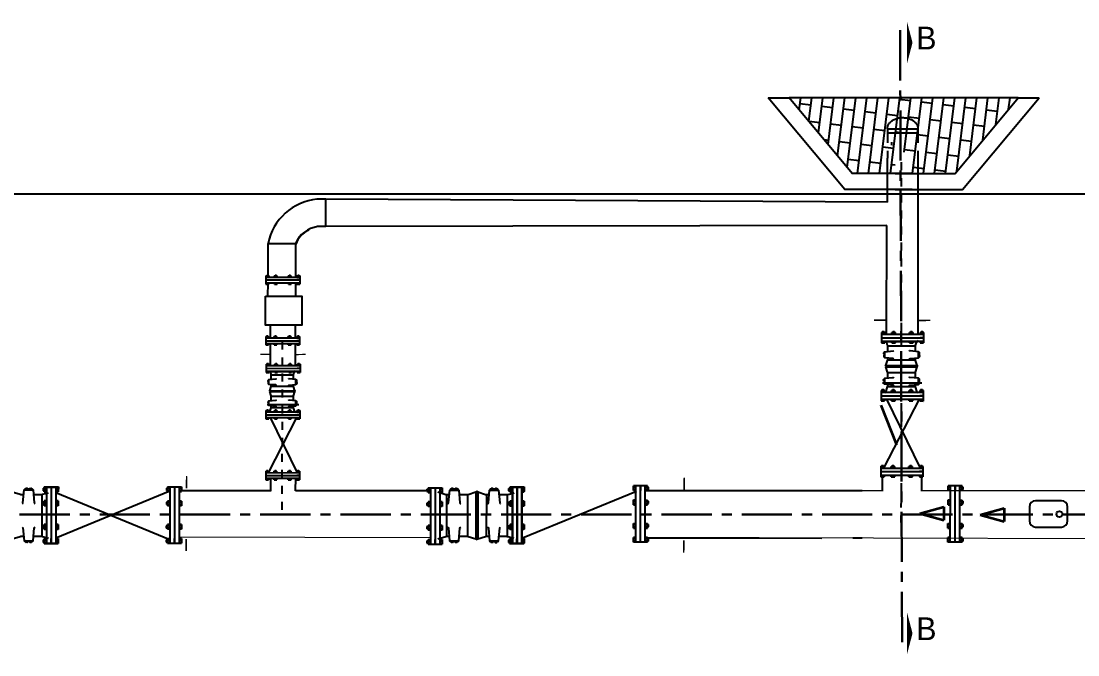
# Model space of a CAD drawing. Header units: inches. Extents: x 191440 to 383551, y 141449 to 284946.
# Drawn here: x 191791.65 to 191804.82, y 141591.91 to 141599.8 of the extents above; entities that cross this region are included whole.
import ezdxf

# ---------------------------------------------------------------- set-up
doc = ezdxf.new("R2010")
doc.units = ezdxf.units.IN
doc.header["$MEASUREMENT"] = 0
for name, pattern in [('AUSGEZOGEN', [0]), ('CENTER', [2, 1.25, -0.25, 0.25, -0.25]), ('DASHDOT', [1, 0.5, -0.25, 0, -0.25]), ('DGN Style 3', [426.72, 304.8, -121.92]), ('HIDDEN', [9.525, 6.35, -3.175]), ('HIDDEN2', [0.1875, 0.125, -0.0625]), ('PHANTOM2', [31.75, 15.875, -3.175, 3.175, -3.175, 3.175, -3.175])]:
    doc.linetypes.add(name, pattern=pattern)
for name, color, linetype in [('0-25', 7, 'Continuous'), ('ARMATURE', 2, 'Continuous'), ('HATCH', 40, 'Continuous'), ('PIPE', 7, 'AUSGEZOGEN'), ('VP', 7, 'Continuous')]:
    doc.layers.add(name, color=color, linetype=linetype)
for name, color, linetype, lineweight in [('P-TW', 5, 'Continuous', 35), ('PIPING', 40, 'Continuous', 30), ('WB-SJ3-M-SECTA - P-TW', 7, 'Continuous', 35)]:
    doc.layers.add(name, color=color, linetype=linetype, lineweight=lineweight)
doc.styles.add('SHAHER', font='simpfxo.ttf', dxfattribs={"height": 3.175})

# ---------------------------------------------------------------- blocks, each defined once
blk = doc.blocks.new('FLANGE')
h = blk.add_hatch(color=256)
h.dxf.hatch_style = 1
h.paths.add_polyline_path([(2834.8568, 2262.3253), (2834.8643, 2262.3253), (2834.8643, 2262.3178), (2834.8568, 2262.3178)])
h.paths.add_polyline_path([(2834.8568, 2262.2728), (2834.8568, 2262.2803), (2834.8643, 2262.2803), (2834.8643, 2262.2728)])
h.paths.add_polyline_path([(2834.8568, 2262.3928), (2834.8568, 2262.4003), (2834.8643, 2262.4003), (2834.8643, 2262.3928)])
h.paths.add_polyline_path([(2834.8568, 2262.4378), (2834.8568, 2262.4453), (2834.8643, 2262.4453), (2834.8643, 2262.4378)])
h = blk.add_hatch(color=256)
h.dxf.hatch_style = 1
h.paths.add_polyline_path([(2834.8943, 2262.2691), (2834.8943, 2262.2728), (2834.9018, 2262.2728), (2834.9018, 2262.2691)])
h.paths.add_polyline_path([(2834.8943, 2262.2803), (2834.8943, 2262.2841), (2834.9018, 2262.2841), (2834.9018, 2262.2803)])
h.paths.add_polyline_path([(2834.8943, 2262.3141), (2834.8943, 2262.3178), (2834.9018, 2262.3178), (2834.9018, 2262.3141)])
h.paths.add_polyline_path([(2834.9018, 2262.3291), (2834.9018, 2262.3253), (2834.8943, 2262.3253), (2834.8943, 2262.3291)])
h.paths.add_polyline_path([(2834.9018, 2262.3928), (2834.9018, 2262.3891), (2834.8943, 2262.3891), (2834.8943, 2262.3928)])
h.paths.add_polyline_path([(2834.8943, 2262.4003), (2834.8943, 2262.4041), (2834.9018, 2262.4041), (2834.9018, 2262.4003)])
h.paths.add_polyline_path([(2834.9018, 2262.4378), (2834.9018, 2262.4341), (2834.8943, 2262.4341), (2834.8943, 2262.4378)])
h.paths.add_polyline_path([(2834.9018, 2262.4491), (2834.9018, 2262.4453), (2834.8943, 2262.4453), (2834.8943, 2262.4491)])
for p, q in [((2834.8531, 2262.4453), (2834.8531, 2262.4378)), ((2834.8531, 2262.4453), (2834.8643, 2262.4453)), ((2834.8568, 2262.4491), (2834.8568, 2262.4341)), ((2834.8568, 2262.4491), (2834.8643, 2262.4491)), ((2834.8643, 2262.4491), (2834.8643, 2262.2691)), ((2834.8643, 2262.4491), (2834.8793, 2262.4491)), ((2834.8793, 2262.4491), (2834.8793, 2262.2691)), ((2834.8793, 2262.4491), (2834.8793, 2262.2691)), ((2834.8793, 2262.4491), (2834.8943, 2262.4491)), ((2834.8943, 2262.4491), (2834.8943, 2262.2691)), ((2834.8943, 2262.4491), (2834.9018, 2262.4491)), ((2834.8943, 2262.4453), (2834.9018, 2262.4453)), ((2834.9018, 2262.4491), (2834.9018, 2262.4341)), ((2834.8531, 2262.4378), (2834.8643, 2262.4378)), ((2834.8568, 2262.4341), (2834.8643, 2262.4341)), ((2834.8943, 2262.4378), (2834.9018, 2262.4378)), ((2834.8943, 2262.4341), (2834.9018, 2262.4341)), ((2834.8531, 2262.4003), (2834.8531, 2262.3928)), ((2834.8643, 2262.4003), (2834.8531, 2262.4003)), ((2834.8643, 2262.3928), (2834.8531, 2262.3928)), ((2834.8568, 2262.4041), (2834.8568, 2262.3891)), ((2834.8643, 2262.4041), (2834.8568, 2262.4041)), ((2834.8643, 2262.3891), (2834.8568, 2262.3891)), ((2834.9018, 2262.4041), (2834.8943, 2262.4041)), ((2834.9018, 2262.4003), (2834.8943, 2262.4003)), ((2834.9018, 2262.3928), (2834.8943, 2262.3928)), ((2834.9018, 2262.3891), (2834.8943, 2262.3891)), ((2834.9018, 2262.4041), (2834.9018, 2262.3891)), ((2834.8531, 2262.3253), (2834.8531, 2262.3178)), ((2834.8643, 2262.3253), (2834.8531, 2262.3253)), ((2834.8643, 2262.3178), (2834.8531, 2262.3178)), ((2834.8568, 2262.3291), (2834.8568, 2262.3141)), ((2834.8643, 2262.3291), (2834.8568, 2262.3291)), ((2834.8643, 2262.3141), (2834.8568, 2262.3141)), ((2834.9018, 2262.3291), (2834.8943, 2262.3291)), ((2834.9018, 2262.3253), (2834.8943, 2262.3253)), ((2834.9018, 2262.3178), (2834.8943, 2262.3178)), ((2834.9018, 2262.3141), (2834.8943, 2262.3141)), ((2834.9018, 2262.3291), (2834.9018, 2262.3141)), ((2834.8531, 2262.2803), (2834.8531, 2262.2728)), ((2834.8531, 2262.2803), (2834.8643, 2262.2803)), ((2834.8568, 2262.2841), (2834.8568, 2262.2691)), ((2834.8568, 2262.2841), (2834.8643, 2262.2841)), ((2834.8793, 2262.2691), (2834.8793, 2262.2841)), ((2834.8943, 2262.2841), (2834.9018, 2262.2841)), ((2834.8943, 2262.2803), (2834.9018, 2262.2803)), ((2834.9018, 2262.2841), (2834.9018, 2262.2691)), ((2834.8531, 2262.2728), (2834.8643, 2262.2728)), ((2834.8568, 2262.2691), (2834.8643, 2262.2691)), ((2834.8643, 2262.2691), (2834.8793, 2262.2691)), ((2834.8793, 2262.2691), (2834.8943, 2262.2691)), ((2834.8943, 2262.2728), (2834.9018, 2262.2728)), ((2834.8943, 2262.2691), (2834.9018, 2262.2691))]:
    blk.add_line(p, q)

msp = doc.modelspace()

# ---------------------------------------------------------------- hatches: boundary and pattern name
at = {"layer": 'HATCH'}
h = msp.add_hatch(dxfattribs=at)
h.set_pattern_fill('AR-BRSTD', color=4, scale=0.002011, angle=443)
h.set_pattern_definition([(83, (192574.40374, 140989.16462), (-0.135228819, 0.016604011), []), (173, (192574.40374, 140989.16462), (-0.160131722, -0.186213865), [0.136244363, -0.136244363])])
edge = h.paths.add_edge_path()
edge.add_line((191803.285, 141597.90573), (191802.74057, 141597.90573))
edge.add_line((191802.74057, 141597.90573), (191802.74057, 141598.0727))
edge.add_line((191802.74057, 141598.0727), (191802.74057, 141598.09952))
edge.add_ellipse((191802.64001, 141598.09952), major_axis=(0.10056, 0), ratio=0.73333333, start_angle=0, end_angle=180)
edge.add_line((191802.53945, 141598.09952), (191802.53945, 141598.0727))
edge.add_line((191802.53945, 141598.0727), (191802.53945, 141597.90573))
edge.add_line((191802.53945, 141597.90573), (191802.00413, 141597.90573))
edge.add_line((191802.00413, 141597.90573), (191801.21922, 141598.84856))
edge.add_line((191801.21922, 141598.84856), (191804.06991, 141598.84856))
edge.add_line((191804.06991, 141598.84856), (191803.285, 141597.90573))

# ---------------------------------------------------------------- linework, layer by layer
at = {"linetype": 'DASHDOT', "ltscale": 0.1}
for p, q in [((191802.61401, 141598.04493, -396.768), (191802.61145, 141593.55677, -396.768)), ((191794.89953, 141595.81253, -396.768), (191794.89733, 141593.63527, -396.768))]:
    msp.add_line(p, q, dxfattribs=at)
at = {"color": 132}
for p, q in [((191802.3794, 141595.29826, -1587.072), (191802.87252, 141595.29781, -1587.072)), ((191802.3794, 141595.29826, -1587.072), (191802.87252, 141595.29781, -1587.072)), ((191794.71169, 141595.02846, -1349.0112), (191795.10618, 141595.02809, -1349.0112)), ((191794.71169, 141595.02846, -1349.0112), (191795.10618, 141595.02809, -1349.0112)), ((191792.08188, 141593.97402, -3174.144), (191792.08128, 141593.31652, -3174.144)), ((191792.08188, 141593.97402, -3174.144), (191792.08128, 141593.31652, -3174.144)), ((191796.86567, 141593.96546, -3174.144), (191796.86507, 141593.30796, -3174.144)), ((191796.86567, 141593.96546, -3174.144), (191796.86507, 141593.30796, -3174.144))]:
    msp.add_line(p, q, dxfattribs=at)
for p, q in [((191802.83625, 141595.09466, -1587.072), (191802.39561, 141594.23403, -1587.072)), ((191802.43009, 141595.09357, -1587.072), (191802.84868, 141594.2332, -1587.072)), ((191795.07716, 141594.86558, -1349.0112), (191794.72465, 141594.17707, -1349.0112)), ((191794.75224, 141594.8647, -1349.0112), (191795.08711, 141594.17641, -1349.0112)), ((191792.08133, 141593.36459, -3174.144), (191793.50082, 141593.94981, -3174.144)), ((191792.08133, 141593.93093, -3174.144), (191793.50082, 141593.34572, -3174.144)), ((191797.89597, 141593.36318, -3174.144), (191799.31546, 141593.9484, -3174.144))]:
    msp.add_line(p, q)
at = {"color": 5}
for points in [[(191802.44167, 141597.54575), (191802.44217, 141598.09568)], [(191795.44315, 141597.58462), (191795.33375, 141597.58462)], [(191802.44304, 141597.54574), (191795.44315, 141597.58462)], [(191795.44316, 141597.24271), (191795.44315, 141597.58462)], [(191795.44316, 141597.24271), (191795.34214, 141597.24271)], [(191802.43306, 141597.25728), (191795.44316, 141597.24271)], [(191794.72426, 141596.61336), (191794.72536, 141597.0341)], [(191794.72458, 141597.0309), (191795.06649, 141597.0309)], [(191794.72365, 141596.37729), (191794.72408, 141596.54313)]]:
    msp.add_lwpolyline(points, dxfattribs=at)
for points, elevation in [([(191802.82632, 141595.90256), (191802.82427, 141598.10936)], -1587.072), ([(191802.43182, 141595.90292), (191802.43306, 141597.25728)], -1587.072), ([(191795.06888, 141596.61304), (191795.06957, 141597.02423)], -1349.0112), ([(191795.06848, 141596.37729), (191795.06876, 141596.54281)], -1349.0112), ([(191794.75532, 141595.85639), (191794.75561, 141596.01602)], -1349.0112), ([(191795.0676, 141595.8561), (191795.06787, 141596.01602)], -1349.0112), ([(191794.75471, 141595.51219), (191794.7552, 141595.78616)], -1349.0112), ([(191795.06702, 141595.5119), (191795.06748, 141595.78587)], -1349.0112), ([(191794.75738, 141593.94808), (191794.75703, 141594.11418)], -1349.0112), ([(191795.0684, 141593.94986), (191795.06931, 141594.11332)], -1349.0112), ([(191802.38314, 141593.94728), (191802.3827, 141594.1549)], -1587.072), ([(191802.86941, 141593.9445), (191802.87054, 141594.14863)], -1587.072), ([(191796.74862, 141593.95054), (191795.0684, 141593.95025)], -1587.072), ([(191802.12631, 141593.95088), (191799.42336, 141593.95002)], -1587.072), ([(191794.75737, 141593.94982), (191793.61786, 141593.94954)], -1587.072), ([(191802.12632, 141593.3619), (191802.01283, 141593.3622)], -1587.072)]:
    msp.add_lwpolyline(points, dxfattribs=dict(at, elevation=elevation))
at = {"color": 4, "linetype": 'HIDDEN', "ltscale": 0.1, "const_width": 0.02}
for points in [[(191802.42912, 141596.07797), (191802.27653, 141596.07598)], [(191793.70244, 141593.19985), (191793.70471, 141593.35243)], [(191799.90336, 141593.18014), (191799.90563, 141593.33272)]]:
    msp.add_lwpolyline(points, dxfattribs=at)
at = {"color": 4, "linetype": 'HIDDEN', "ltscale": 0.1}
for points, const_width, elevation in [([(191802.97887, 141596.07565), (191802.82627, 141596.07366)], 0.02, -1587.072), ([(191794.75146, 141595.65222), (191794.62939, 141595.65063)], 0.016, -79.3536), ([(191795.19126, 141595.65036), (191795.06919, 141595.64877)], 0.016, -1349.0112), ([(191793.70821, 141593.98094), (191793.71047, 141594.13353)], 0.02, 1587.072), ([(191799.90913, 141593.96123), (191799.91139, 141594.11382)], 0.02, 1587.072)]:
    msp.add_lwpolyline(points, dxfattribs=dict(at, const_width=const_width, elevation=elevation))
msp.add_lwpolyline([(191804.28964, 141593.49953), (191804.61042, 141593.49982, 0.41421356), (191804.68715, 141593.57669), (191804.68699, 141593.75053, 0.41421356), (191804.61012, 141593.82726), (191804.28934, 141593.82697, 0.41421356), (191804.21261, 141593.75009), (191804.21277, 141593.57626, 0.41421356)], format="xyb", close=True)
msp.add_circle((191804.58631, 141593.66035), 0.03786)
at = {"color": 5}
for centre, radius, start, end in [((191795.40057, 141596.89917), 0.6887, 95.567006, 168.973215), ((191795.39251, 141596.89189), 0.35442, 98.170478, 156.908049), ((191795.36848, 141596.90994, -1146.65952), 0.3208, 115.212243, 158.936748)]:
    msp.add_arc(centre, radius, start, end, dxfattribs=at)
at = {"layer": '0-25', "linetype": 'PHANTOM2'}
for p, q in [((191802.44217, 141598.46194), (191802.8223, 141598.46194)), ((191802.44217, 141598.46194), (191802.44217, 141598.41126)), ((191802.8223, 141598.46194), (191802.8223, 141598.41126)), ((191802.44217, 141598.41126), (191802.8223, 141598.41126)), ((191802.49392, 141598.29697), (191802.49392, 141598.25675))]:
    msp.add_line(p, q, dxfattribs=at)
at = {"layer": '0-25', "linetype": 'PHANTOM2', "extrusion": (0, 0, -1)}
msp.add_ellipse((191802.63224, 141598.46194), major_axis=(0.19006, 0), ratio=0.73333333, start_param=3.14159265, end_param=6.28318531, dxfattribs=at)
at = {"layer": 'ARMATURE', "color": 1}
for p, q in [((191802.45302, 141595.75597, -1587.072), (191802.78559, 141595.75567, -1587.072)), ((191802.45286, 141595.58248, -1587.072), (191802.78543, 141595.58217, -1587.072)), ((191802.45272, 141595.42491, -1587.072), (191802.78529, 141595.4246, -1587.072)), ((191794.77058, 141595.39463, -1349.0112), (191795.03664, 141595.39438, -1349.0112)), ((191794.77046, 141595.25583, -1349.0112), (191795.03651, 141595.25559, -1349.0112)), ((191802.45256, 141595.25141, -1587.072), (191802.78513, 141595.25111, -1587.072)), ((191794.77034, 141595.12977, -1349.0112), (191795.0364, 141595.12953, -1349.0112)), ((191794.77021, 141594.99098, -1349.0112), (191795.03627, 141594.99073, -1349.0112)), ((191791.905, 141593.89511, -3174.144), (191791.90454, 141593.39576, -3174.144)), ((191796.94762, 141593.8944, -3174.144), (191796.94716, 141593.39505, -3174.144)), ((191797.20812, 141593.89417, -3174.144), (191797.20766, 141593.39481, -3174.144)), ((191797.44471, 141593.89395, -3174.144), (191797.44426, 141593.39459, -3174.144)), ((191797.70522, 141593.89371, -3174.144), (191797.70476, 141593.39436, -3174.144))]:
    msp.add_line(p, q, dxfattribs=at)
for points, elevation in [([(191802.42275, 141595.82189), (191802.4313, 141595.81185), (191802.82106, 141595.81149), (191802.8287, 141595.82793)], -1587.072), ([(191794.74637, 141595.44736), (191794.75321, 141595.43932), (191795.06501, 141595.43904), (191795.07113, 141595.45219)], -1349.0112), ([(191802.41667, 141595.50373), (191802.42421, 141595.51124), (191802.81396, 141595.51089), (191802.82148, 141595.50336)], -1587.072), ([(191802.41667, 141595.50373), (191802.42419, 141595.4962), (191802.81394, 141595.49584), (191802.82148, 141595.50336)], -1587.072), ([(191794.74151, 141595.19283), (191794.74753, 141595.19884), (191795.05933, 141595.19856), (191795.06535, 141595.19253)], -1349.0112), ([(191794.74151, 141595.19283), (191794.74752, 141595.1868), (191795.05932, 141595.18652), (191795.06535, 141595.19253)], -1349.0112), ([(191802.41637, 141595.17266), (191802.4239, 141595.18018), (191802.81366, 141595.17982), (191802.82117, 141595.17229)], -1587.072), ([(191794.74126, 141594.92798), (191794.74729, 141594.93399), (191795.05909, 141594.93371), (191795.0651, 141594.92768)], -1349.0112), ([(191797.32647, 141593.94829), (191797.31516, 141593.937), (191797.31462, 141593.35178), (191797.32591, 141593.34047)], -3174.144), ([(191797.32647, 141593.94829), (191797.33775, 141593.93698), (191797.33722, 141593.35176), (191797.32591, 141593.34047)], -3174.144)]:
    msp.add_lwpolyline(points, dxfattribs=dict(at, elevation=elevation))
for points, elevation in [([(191802.44619, 141595.68757), (191802.44624, 141595.75009, 0.06554346), (191802.44472, 141595.76177), (191802.43125, 141595.81221)], -1587.072), ([(191802.7923, 141595.68726), (191802.79236, 141595.74977, -0.06554346), (191802.79391, 141595.76145), (191802.80746, 141595.81186)], -1587.072), ([(191802.40102, 141595.6597), (191802.39636, 141595.6597, -0.17157288), (191802.39637, 141595.66681), (191802.40102, 141595.66681)], -1587.072), ([(191802.52134, 141595.5922, 0.38887873), (191802.51448, 141595.5997), (191802.40849, 141595.60907), (191802.40856, 141595.68432), (191802.51457, 141595.69349, 0.38887873), (191802.52144, 141595.70098)], -1587.072), ([(191802.71697, 141595.59202, -0.38887873), (191802.72385, 141595.59951), (191802.82985, 141595.60869), (191802.82992, 141595.68393), (191802.72393, 141595.6933, -0.38887873), (191802.71707, 141595.7008)], -1587.072), ([(191802.83742, 141595.6593), (191802.84208, 141595.6593, 0.17157288), (191802.84208, 141595.66641), (191802.83743, 141595.66641)], -1587.072), ([(191802.40099, 141595.6337), (191802.39634, 141595.63371, 0.17157288), (191802.39633, 141595.6266), (191802.40099, 141595.62659)], -1587.072), ([(191802.42421, 141595.51124), (191802.44455, 141595.5767, 0.06554346), (191802.4461, 141595.58838), (191802.44611, 141595.60575, 0.06554346)], -1587.072), ([(191802.81396, 141595.51089), (191802.79374, 141595.57638, -0.06554346), (191802.79221, 141595.58806), (191802.79223, 141595.60543, -0.06554346)], -1587.072), ([(191802.8374, 141595.6333), (191802.84205, 141595.6333, -0.17157288), (191802.84205, 141595.62619), (191802.83739, 141595.62619)], -1587.072), ([(191794.76512, 141595.33991), (191794.76516, 141595.38992, 0.06554346), (191794.76394, 141595.39927), (191794.75317, 141595.43961)], -1349.0112), ([(191795.04201, 141595.33965), (191795.04205, 141595.38966, -0.06554346), (191795.04329, 141595.39901), (191795.05414, 141595.43934)], -1349.0112), ([(191802.44588, 141595.35651), (191802.44594, 141595.41902, 0.06554346), (191802.44441, 141595.43071), (191802.42419, 141595.4962)], -1587.072), ([(191802.792, 141595.35619), (191802.79205, 141595.41871, -0.06554346), (191802.7936, 141595.43039), (191802.81394, 141595.49584)], -1587.072), ([(191794.72896, 141595.29681), (191794.72523, 141595.29681, 0.17157288), (191794.72523, 141595.29113), (191794.72895, 141595.29112)], -1349.0112), ([(191794.72898, 141595.31761), (191794.72525, 141595.31761, -0.17157288), (191794.72526, 141595.3233), (191794.72898, 141595.3233)], -1349.0112), ([(191794.82524, 141595.26361, 0.38887873), (191794.81975, 141595.26961), (191794.73496, 141595.27711), (191794.73502, 141595.3373), (191794.81982, 141595.34464, 0.38887873), (191794.82532, 141595.35063)], -1349.0112), ([(191794.74753, 141595.19884), (191794.7638, 141595.2512, 0.06554346), (191794.76504, 141595.26055), (191794.76506, 141595.27445, 0.06554346)], -1349.0112), ([(191794.98174, 141595.26346, -0.38887873), (191794.98724, 141595.26946), (191795.07205, 141595.2768), (191795.0721, 141595.33699), (191794.98731, 141595.34449, -0.38887873), (191794.98182, 141595.35049)], -1349.0112), ([(191795.05933, 141595.19856), (191795.04316, 141595.25095, -0.06554346), (191795.04193, 141595.2603), (191795.04195, 141595.27419, -0.06554346)], -1349.0112), ([(191795.07808, 141595.29649), (191795.08181, 141595.29649, -0.17157288), (191795.0818, 141595.2908), (191795.07808, 141595.2908)], -1349.0112), ([(191795.0781, 141595.31729), (191795.08183, 141595.31728, 0.17157288), (191795.08183, 141595.32297), (191795.07811, 141595.32298)], -1349.0112), ([(191802.40069, 141595.30264), (191802.39603, 141595.30264, 0.17157288), (191802.39603, 141595.29553), (191802.40068, 141595.29553)], -1587.072), ([(191802.40071, 141595.32863), (191802.39606, 141595.32864, -0.17157288), (191802.39606, 141595.33575), (191802.40072, 141595.33575)], -1587.072), ([(191802.52104, 141595.26114, 0.38887873), (191802.51418, 141595.26864), (191802.40819, 141595.27801), (191802.40826, 141595.35325), (191802.51426, 141595.36243, 0.38887873), (191802.52114, 141595.36992)], -1587.072), ([(191802.4239, 141595.18018), (191802.44424, 141595.24563, 0.06554346), (191802.44579, 141595.25731), (191802.44581, 141595.27468, 0.06554346)], -1587.072), ([(191802.71667, 141595.26096, -0.38887873), (191802.72354, 141595.26845), (191802.82955, 141595.27762), (191802.82961, 141595.35286), (191802.72363, 141595.36224, -0.38887873), (191802.71677, 141595.36974)], -1587.072), ([(191802.81366, 141595.17982), (191802.79343, 141595.24531, -0.06554346), (191802.79191, 141595.257), (191802.79192, 141595.27437, -0.06554346)], -1587.072), ([(191802.83709, 141595.30224), (191802.84175, 141595.30223, -0.17157288), (191802.84174, 141595.29512), (191802.83709, 141595.29513)], -1587.072), ([(191802.83712, 141595.32824), (191802.84177, 141595.32823, 0.17157288), (191802.84178, 141595.33534), (191802.83712, 141595.33535)], -1587.072), ([(191794.76487, 141595.07505), (191794.76492, 141595.12507, 0.06554346), (191794.7637, 141595.13441), (191794.74752, 141595.1868)], -1349.0112), ([(191795.04176, 141595.0748), (191795.04181, 141595.12481, -0.06554346), (191795.04305, 141595.13416), (191795.05932, 141595.18652)], -1349.0112), ([(191794.72872, 141595.03196), (191794.72499, 141595.03196, 0.17157288), (191794.72499, 141595.02627), (191794.72871, 141595.02627)], -1349.0112), ([(191794.72874, 141595.05276), (191794.72501, 141595.05276, -0.17157288), (191794.72502, 141595.05845), (191794.72874, 141595.05844)], -1349.0112), ([(191794.825, 141594.99876, 0.38887873), (191794.81951, 141595.00476), (191794.73472, 141595.01225), (191794.73477, 141595.07245), (191794.81958, 141595.07979, 0.38887873), (191794.82508, 141595.08578)], -1349.0112), ([(191794.74729, 141594.93399), (191794.76356, 141594.98635, 0.06554346), (191794.7648, 141594.9957), (191794.76481, 141595.00959, 0.06554346)], -1349.0112), ([(191794.9815, 141594.99861, -0.38887873), (191794.987, 141595.0046), (191795.0718, 141595.01195), (191795.07186, 141595.07214), (191794.98707, 141595.07964, -0.38887873), (191794.98158, 141595.08564)], -1349.0112), ([(191795.05909, 141594.93371), (191795.04291, 141594.9861, -0.06554346), (191795.04169, 141594.99544), (191795.0417, 141595.00934, -0.06554346)], -1349.0112), ([(191795.07784, 141595.03164), (191795.08157, 141595.03163, -0.17157288), (191795.08156, 141595.02595), (191795.07784, 141595.02595)], -1349.0112), ([(191795.07786, 141595.05244), (191795.08159, 141595.05243, 0.17157288), (191795.08159, 141595.05812), (191795.07786, 141595.05812)], -1349.0112), ([(191791.65909, 141593.79253, 0.38887873), (191791.67035, 141593.80283), (191791.68442, 141593.96197), (191791.7974, 141593.96187), (191791.81118, 141593.8027, 0.38887873), (191791.82242, 141593.79238)], -3174.144), ([(191791.72141, 141593.97323), (191791.72141, 141593.98023, 0.17157288), (191791.71074, 141593.98024), (191791.71073, 141593.97324)], -3174.144), ([(191791.76044, 141593.9732), (191791.76045, 141593.98019, -0.17157288), (191791.77112, 141593.98018), (191791.77111, 141593.97319)], -3174.144), ([(191796.96222, 141593.79158, 0.38887873), (191796.97348, 141593.80189), (191796.98755, 141593.96102), (191797.10053, 141593.96092), (191797.11431, 141593.80176, 0.38887873), (191797.12555, 141593.79143)], -3174.144), ([(191797.02453, 141593.97229), (191797.02454, 141593.97928, 0.17157288), (191797.01386, 141593.97929), (191797.01386, 141593.9723)], -3174.144), ([(191797.06357, 141593.97225), (191797.06357, 141593.97924, -0.17157288), (191797.07425, 141593.97923), (191797.07424, 141593.97224)], -3174.144), ([(191797.45931, 141593.79113, 0.38887873), (191797.47058, 141593.80143), (191797.48465, 141593.96057), (191797.59762, 141593.96046), (191797.6114, 141593.8013, 0.38887873), (191797.62264, 141593.79098)], -3174.144), ([(191797.52163, 141593.97183), (191797.52163, 141593.97882, 0.17157288), (191797.51096, 141593.97883), (191797.51095, 141593.97184)], -3174.144), ([(191797.56066, 141593.9718), (191797.56067, 141593.97879, -0.17157288), (191797.57134, 141593.97878), (191797.57134, 141593.97179)], -3174.144), ([(191791.53753, 141593.93838), (191791.63581, 141593.90784, 0.06554346), (191791.65335, 141593.90551), (191791.67943, 141593.90549, 0.06554346)], -3174.144), ([(191791.80229, 141593.90537), (191791.89616, 141593.90529, 0.06554346), (191791.9137, 141593.90758), (191791.98943, 141593.9278)], -3174.144), ([(191796.84066, 141593.93743), (191796.93893, 141593.90689, 0.06554346), (191796.95648, 141593.90456), (191796.98256, 141593.90454, 0.06554346)], -3174.144), ([(191797.10542, 141593.90443), (191797.19928, 141593.90434, 0.06554346), (191797.21683, 141593.90663), (191797.31516, 141593.937)], -3174.144), ([(191797.33775, 141593.93698), (191797.43603, 141593.90643, 0.06554346), (191797.45357, 141593.90411), (191797.47965, 141593.90408, 0.06554346)], -3174.144), ([(191797.60251, 141593.90397), (191797.69638, 141593.90389, 0.06554346), (191797.71392, 141593.90618), (191797.78965, 141593.9264)], -3174.144), ([(191791.65882, 141593.49879, -0.38887873), (191791.67007, 141593.48847), (191791.68384, 141593.3293), (191791.79682, 141593.3292), (191791.81089, 141593.48834, -0.38887873), (191791.82215, 141593.49864)], -3174.144), ([(191796.96195, 141593.49784, -0.38887873), (191796.97319, 141593.48752), (191796.98697, 141593.32836), (191797.09995, 141593.32825), (191797.11402, 141593.48739, -0.38887873), (191797.12528, 141593.4977)], -3174.144), ([(191797.45904, 141593.49739, -0.38887873), (191797.47029, 141593.48707), (191797.48407, 141593.3279), (191797.59704, 141593.3278), (191797.61111, 141593.48694, -0.38887873), (191797.62238, 141593.49724)], -3174.144), ([(191791.537, 141593.35316), (191791.63533, 141593.38353, -0.06554346), (191791.65287, 141593.38582), (191791.67895, 141593.3858, -0.06554346)], -3174.144), ([(191791.72081, 141593.31797), (191791.7208, 141593.31098, -0.17157288), (191791.71012, 141593.31099), (191791.71013, 141593.31798)], -3174.144), ([(191791.75984, 141593.31794), (191791.75983, 141593.31094, 0.17157288), (191791.77051, 141593.31093), (191791.77051, 141593.31793)], -3174.144), ([(191791.80181, 141593.38568), (191791.89568, 141593.3856, -0.06554346), (191791.91322, 141593.38327), (191791.98891, 141593.36292)], -3174.144), ([(191796.84012, 141593.35222), (191796.93845, 141593.38258, -0.06554346), (191796.956, 141593.38487), (191796.98208, 141593.38485, -0.06554346)], -3174.144), ([(191797.02393, 141593.31703), (191797.02393, 141593.31003, -0.17157288), (191797.01325, 141593.31004), (191797.01326, 141593.31704)], -3174.144), ([(191797.06297, 141593.31699), (191797.06296, 141593.31, 0.17157288), (191797.07364, 141593.30999), (191797.07364, 141593.31698)], -3174.144), ([(191797.10494, 141593.38474), (191797.19881, 141593.38465, -0.06554346), (191797.21635, 141593.38233), (191797.31462, 141593.35178)], -3174.144), ([(191797.33722, 141593.35176), (191797.43555, 141593.38212, -0.06554346), (191797.45309, 141593.38442), (191797.47918, 141593.38439, -0.06554346)], -3174.144), ([(191797.52103, 141593.31657), (191797.52102, 141593.30958, -0.17157288), (191797.51034, 141593.30959), (191797.51035, 141593.31658)], -3174.144), ([(191797.56006, 141593.31653), (191797.56005, 141593.30954, 0.17157288), (191797.57073, 141593.30953), (191797.57074, 141593.31653)], -3174.144), ([(191797.60204, 141593.38428), (191797.6959, 141593.3842, -0.06554346), (191797.71344, 141593.38187), (191797.78913, 141593.36152)], -3174.144)]:
    msp.add_lwpolyline(points, format="xyb", dxfattribs=dict(at, elevation=elevation))
for points, elevation in [([(191802.40101, 141595.65614), (191802.39636, 141595.65615), (191802.39575, 141595.65707), (191802.39576, 141595.66945), (191802.39637, 141595.67037), (191802.40103, 141595.67037)], -1587.072), ([(191802.40699, 141595.61509), (191802.40705, 141595.6783), (191802.40103, 141595.6783), (191802.40098, 141595.6151)], -1587.072), ([(191802.83136, 141595.61471), (191802.83142, 141595.67791), (191802.83744, 141595.6779), (191802.83738, 141595.6147)], -1587.072), ([(191802.83742, 141595.65574), (191802.84207, 141595.65574), (191802.84268, 141595.65666), (191802.8427, 141595.66904), (191802.84209, 141595.66996), (191802.83743, 141595.66997)], -1587.072), ([(191802.401, 141595.63726), (191802.39634, 141595.63726), (191802.39573, 141595.63634), (191802.39572, 141595.62397), (191802.39633, 141595.62304), (191802.40098, 141595.62304)], -1587.072), ([(191802.8374, 141595.63686), (191802.84206, 141595.63685), (191802.84267, 141595.63593), (191802.84265, 141595.62356), (191802.84204, 141595.62263), (191802.83739, 141595.62264)], -1587.072), ([(191794.72896, 141595.29965), (191794.72524, 141595.29966), (191794.72475, 141595.29892), (191794.72474, 141595.28902), (191794.72523, 141595.28828), (191794.72895, 141595.28828)], -1349.0112), ([(191794.72898, 141595.31476), (191794.72525, 141595.31477), (191794.72476, 141595.31551), (191794.72477, 141595.3254), (191794.72526, 141595.32614), (191794.72899, 141595.32614)], -1349.0112), ([(191794.73376, 141595.28192), (191794.73381, 141595.33249), (191794.72899, 141595.33249), (191794.72895, 141595.28193)], -1349.0112), ([(191795.07325, 141595.28161), (191795.0733, 141595.33217), (191795.07812, 141595.33217), (191795.07807, 141595.28161)], -1349.0112), ([(191795.07809, 141595.29933), (191795.08181, 141595.29933), (191795.0823, 141595.29859), (191795.08229, 141595.28869), (191795.0818, 141595.28795), (191795.07808, 141595.28796)], -1349.0112), ([(191795.0781, 141595.31444), (191795.08183, 141595.31444), (191795.08231, 141595.31518), (191795.08232, 141595.32508), (191795.08184, 141595.32582), (191795.07811, 141595.32582)], -1349.0112), ([(191802.40069, 141595.30619), (191802.39604, 141595.3062), (191802.39542, 141595.30527), (191802.39541, 141595.2929), (191802.39602, 141595.29198), (191802.40068, 141595.29197)], -1587.072), ([(191802.40071, 141595.32508), (191802.39605, 141595.32508), (191802.39544, 141595.32601), (191802.39545, 141595.33838), (191802.39607, 141595.3393), (191802.40072, 141595.3393)], -1587.072), ([(191802.40669, 141595.28403), (191802.40675, 141595.34723), (191802.40073, 141595.34724), (191802.40067, 141595.28404)], -1587.072), ([(191802.83106, 141595.28364), (191802.83111, 141595.34684), (191802.83713, 141595.34684), (191802.83708, 141595.28364)], -1587.072), ([(191802.8371, 141595.30579), (191802.84175, 141595.30579), (191802.84236, 141595.30487), (191802.84235, 141595.29249), (191802.84174, 141595.29157), (191802.83708, 141595.29157)], -1587.072), ([(191802.83711, 141595.32468), (191802.84177, 141595.32468), (191802.84238, 141595.3256), (191802.84239, 141595.33797), (191802.84178, 141595.3389), (191802.83713, 141595.3389)], -1587.072), ([(191794.72872, 141595.0348), (191794.72499, 141595.03481), (191794.72451, 141595.03407), (191794.7245, 141595.02417), (191794.72498, 141595.02343), (191794.72871, 141595.02343)], -1349.0112), ([(191794.72873, 141595.04991), (191794.72501, 141595.04991), (191794.72452, 141595.05065), (191794.72453, 141595.06055), (191794.72502, 141595.06129), (191794.72874, 141595.06129)], -1349.0112), ([(191794.73352, 141595.01707), (191794.73357, 141595.06763), (191794.72875, 141595.06764), (191794.7287, 141595.01708)], -1349.0112), ([(191795.07301, 141595.01676), (191795.07306, 141595.06732), (191795.07787, 141595.06732), (191795.07783, 141595.01676)], -1349.0112), ([(191795.07784, 141595.03448), (191795.08157, 141595.03448), (191795.08206, 141595.03374), (191795.08205, 141595.02384), (191795.08156, 141595.0231), (191795.07783, 141595.02311)], -1349.0112), ([(191795.07786, 141595.04959), (191795.08158, 141595.04959), (191795.08207, 141595.05033), (191795.08208, 141595.06022), (191795.08159, 141595.06096), (191795.07787, 141595.06097)], -1349.0112), ([(191791.69346, 141593.96422), (191791.78836, 141593.96413), (191791.78837, 141593.97317), (191791.69347, 141593.97326)], -3174.144), ([(191791.72674, 141593.97323), (191791.72675, 141593.98022), (191791.72536, 141593.98114), (191791.70679, 141593.98116), (191791.7054, 141593.98024), (191791.70539, 141593.97325)], -3174.144), ([(191791.7551, 141593.9732), (191791.75511, 141593.98019), (191791.7565, 141593.98111), (191791.77507, 141593.98109), (191791.77646, 141593.98018), (191791.77645, 141593.97318)], -3174.144), ([(191796.99659, 141593.96327), (191797.09149, 141593.96319), (191797.0915, 141593.97223), (191796.9966, 141593.97231)], -3174.144), ([(191797.02987, 141593.97228), (191797.02988, 141593.97927), (191797.02849, 141593.98019), (191797.00991, 141593.98021), (191797.00852, 141593.97929), (191797.00852, 141593.9723)], -3174.144), ([(191797.05823, 141593.97226), (191797.05823, 141593.97925), (191797.05962, 141593.98016), (191797.0782, 141593.98015), (191797.07959, 141593.97923), (191797.07958, 141593.97224)], -3174.144), ([(191797.49369, 141593.96282), (191797.58859, 141593.96273), (191797.58859, 141593.97177), (191797.49369, 141593.97186)], -3174.144), ([(191797.52697, 141593.97183), (191797.52697, 141593.97882), (191797.52558, 141593.97974), (191797.50701, 141593.97975), (191797.50562, 141593.97884), (191797.50561, 141593.97185)], -3174.144), ([(191797.55532, 141593.9718), (191797.55533, 141593.97879), (191797.55672, 141593.97971), (191797.57529, 141593.97969), (191797.57668, 141593.97877), (191797.57667, 141593.97178)], -3174.144), ([(191791.69288, 141593.32704), (191791.78778, 141593.32695), (191791.78777, 141593.31791), (191791.69287, 141593.318)], -3174.144), ([(191791.72614, 141593.31797), (191791.72614, 141593.31098), (191791.72475, 141593.31006), (191791.70617, 141593.31008), (191791.70478, 141593.31099), (191791.70479, 141593.31799)], -3174.144), ([(191791.7545, 141593.31794), (191791.75449, 141593.31095), (191791.75588, 141593.31003), (191791.77446, 141593.31002), (191791.77585, 141593.31093), (191791.77585, 141593.31792)], -3174.144), ([(191796.99601, 141593.32609), (191797.09091, 141593.326), (191797.0909, 141593.31696), (191796.996, 141593.31705)], -3174.144), ([(191797.02927, 141593.31702), (191797.02926, 141593.31003), (191797.02788, 141593.30911), (191797.0093, 141593.30913), (191797.00791, 141593.31005), (191797.00792, 141593.31704)], -3174.144), ([(191797.05763, 141593.317), (191797.05762, 141593.31), (191797.05901, 141593.30909), (191797.07758, 141593.30907), (191797.07897, 141593.30998), (191797.07898, 141593.31698)], -3174.144), ([(191797.4931, 141593.32563), (191797.588, 141593.32555), (191797.58799, 141593.31651), (191797.49309, 141593.3166)], -3174.144), ([(191797.52636, 141593.31657), (191797.52636, 141593.30957), (191797.52497, 141593.30866), (191797.50639, 141593.30868), (191797.50501, 141593.30959), (191797.50501, 141593.31659)], -3174.144), ([(191797.55472, 141593.31654), (191797.55472, 141593.30955), (191797.5561, 141593.30863), (191797.57468, 141593.30861), (191797.57607, 141593.30953), (191797.57607, 141593.31652)], -3174.144)]:
    msp.add_lwpolyline(points, close=True, dxfattribs=dict(at, elevation=elevation))
for centre, radius, start, end in [((191802.39865, 141595.66859, -1587.072), 0.00289, 142.06306, 217.831943), ((191802.40855, 141595.67077, -1587.072), 0.0015, 179.947501, 269.947501), ((191802.82991, 141595.67039, -1587.072), 0.0015, 269.947501, 359.947501), ((191802.8398, 141595.66819, -1587.072), 0.00289, 322.06306, 37.831943), ((191802.39861, 141595.62482, -1587.072), 0.00289, 142.06306, 217.831943), ((191802.39862, 141595.63548, -1587.072), 0.00289, 142.06306, 217.831943), ((191802.39864, 141595.65792, -1587.072), 0.00289, 142.06306, 217.831943), ((191802.40851, 141595.62262, -1587.072), 0.0015, 89.947501, 179.947501), ((191802.82986, 141595.62223, -1587.072), 0.0015, 359.947501, 89.947501), ((191802.83976, 141595.62441, -1587.072), 0.00289, 322.06306, 37.831943), ((191802.83977, 141595.63508, -1587.072), 0.00289, 322.06306, 37.831943), ((191802.83979, 141595.65752, -1587.072), 0.00289, 322.06306, 37.831943), ((191794.72706, 141595.2897, -1349.0112), 0.00232, 142.06306, 217.831943), ((191794.72706, 141595.29823, -1349.0112), 0.00232, 142.06306, 217.831943), ((191794.72708, 141595.31619, -1349.0112), 0.00232, 142.06306, 217.831943), ((191794.72709, 141595.32472, -1349.0112), 0.00232, 142.06306, 217.831943), ((191794.73497, 141595.28794, -1349.0112), 0.0012, 89.947501, 179.947501), ((191794.73501, 141595.32646, -1349.0112), 0.0012, 179.947501, 269.947501), ((191795.07206, 141595.28763, -1349.0112), 0.0012, 359.947501, 89.947501), ((191795.07209, 141595.32616, -1349.0112), 0.0012, 269.947501, 359.947501), ((191795.07997, 141595.28938, -1349.0112), 0.00232, 322.06306, 37.831943), ((191795.07998, 141595.29791, -1349.0112), 0.00232, 322.06306, 37.831943), ((191795.08001, 141595.3244, -1349.0112), 0.00232, 322.06306, 37.831943), ((191795.08, 141595.31586, -1349.0112), 0.00232, 322.06306, 37.831943), ((191802.39831, 141595.29375, -1587.072), 0.00289, 142.06306, 217.831943), ((191802.39832, 141595.30442, -1587.072), 0.00289, 142.06306, 217.831943), ((191802.39834, 141595.32686, -1587.072), 0.00289, 142.06306, 217.831943), ((191802.39835, 141595.33753, -1587.072), 0.00289, 142.06306, 217.831943), ((191802.4082, 141595.29155, -1587.072), 0.0015, 89.947501, 179.947501), ((191802.40825, 141595.33971, -1587.072), 0.0015, 179.947501, 269.947501), ((191802.82956, 141595.29117, -1587.072), 0.0015, 359.947501, 89.947501), ((191802.8296, 141595.33932, -1587.072), 0.0015, 269.947501, 359.947501), ((191802.83946, 141595.29335, -1587.072), 0.00289, 322.06306, 37.831943), ((191802.83947, 141595.30401, -1587.072), 0.00289, 322.06306, 37.831943), ((191802.83949, 141595.32646, -1587.072), 0.00289, 322.06306, 37.831943), ((191802.8395, 141595.33712, -1587.072), 0.00289, 322.06306, 37.831943), ((191794.72681, 141595.02485, -1349.0112), 0.00232, 142.06306, 217.831943), ((191794.72682, 141595.03338, -1349.0112), 0.00232, 142.06306, 217.831943), ((191794.72684, 141595.05133, -1349.0112), 0.00232, 142.06306, 217.831943), ((191794.72685, 141595.05987, -1349.0112), 0.00232, 142.06306, 217.831943), ((191794.73473, 141595.02309, -1349.0112), 0.0012, 89.947501, 179.947501), ((191794.73476, 141595.06161, -1349.0112), 0.0012, 179.947501, 269.947501), ((191795.07181, 141595.02278, -1349.0112), 0.0012, 359.947501, 89.947501), ((191795.07185, 141595.0613, -1349.0112), 0.0012, 269.947501, 359.947501), ((191795.07973, 141595.02453, -1349.0112), 0.00232, 322.06306, 37.831943), ((191795.07974, 141595.03306, -1349.0112), 0.00232, 322.06306, 37.831943), ((191795.07976, 141595.05101, -1349.0112), 0.00232, 322.06306, 37.831943), ((191795.07976, 141595.05954, -1349.0112), 0.00232, 322.06306, 37.831943), ((191791.70476, 141593.96195, -3174.144), 0.00226, 359.947501, 89.947501), ((191791.70806, 141593.97681, -3174.144), 0.00435, 52.06306, 127.831943), ((191791.72408, 141593.97679, -3174.144), 0.00435, 52.06306, 127.831943), ((191791.75777, 141593.97676, -3174.144), 0.00435, 52.06306, 127.831943), ((191791.77379, 141593.97675, -3174.144), 0.00435, 52.06306, 127.831943), ((191791.77706, 141593.96188, -3174.144), 0.00226, 89.947501, 179.947501), ((191797.00789, 141593.961, -3174.144), 0.00226, 359.947501, 89.947501), ((191797.01119, 141593.97586, -3174.144), 0.00435, 52.06306, 127.831943), ((191797.02721, 141593.97585, -3174.144), 0.00435, 52.06306, 127.831943), ((191797.0609, 141593.97582, -3174.144), 0.00435, 52.06306, 127.831943), ((191797.07691, 141593.9758, -3174.144), 0.00435, 52.06306, 127.831943), ((191797.08019, 141593.96094, -3174.144), 0.00226, 89.947501, 179.947501), ((191797.50498, 141593.96055, -3174.144), 0.00226, 359.947501, 89.947501), ((191797.50829, 141593.97541, -3174.144), 0.00435, 52.06306, 127.831943), ((191797.5243, 141593.97539, -3174.144), 0.00435, 52.06306, 127.831943), ((191797.55799, 141593.97536, -3174.144), 0.00435, 52.06306, 127.831943), ((191797.57401, 141593.97535, -3174.144), 0.00435, 52.06306, 127.831943), ((191797.57729, 141593.96048, -3174.144), 0.00226, 89.947501, 179.947501), ((191791.70418, 141593.32929, -3174.144), 0.00226, 269.947501, 359.947501), ((191791.70746, 141593.31442, -3174.144), 0.00435, 232.06306, 307.831943), ((191791.72347, 141593.31441, -3174.144), 0.00435, 232.06306, 307.831943), ((191791.75717, 141593.31438, -3174.144), 0.00435, 232.06306, 307.831943), ((191791.77318, 141593.31436, -3174.144), 0.00435, 232.06306, 307.831943), ((191791.77648, 141593.32922, -3174.144), 0.00226, 179.947501, 269.947501), ((191797.00731, 141593.32834, -3174.144), 0.00226, 269.947501, 359.947501), ((191797.01058, 141593.31348, -3174.144), 0.00435, 232.06306, 307.831943), ((191797.0266, 141593.31346, -3174.144), 0.00435, 232.06306, 307.831943), ((191797.06029, 141593.31343, -3174.144), 0.00435, 232.06306, 307.831943), ((191797.07631, 141593.31342, -3174.144), 0.00435, 232.06306, 307.831943), ((191797.07961, 141593.32827, -3174.144), 0.00226, 179.947501, 269.947501), ((191797.5044, 141593.32788, -3174.144), 0.00226, 269.947501, 359.947501), ((191797.50768, 141593.31302, -3174.144), 0.00435, 232.06306, 307.831943), ((191797.52369, 141593.31301, -3174.144), 0.00435, 232.06306, 307.831943), ((191797.55739, 141593.31298, -3174.144), 0.00435, 232.06306, 307.831943), ((191797.5734, 141593.31296, -3174.144), 0.00435, 232.06306, 307.831943), ((191797.57671, 141593.32782, -3174.144), 0.00226, 179.947501, 269.947501)]:
    msp.add_arc(centre, radius, start, end, dxfattribs=at)
at = {"layer": 'P-TW', "color": 5, "linetype": 'Continuous', "lineweight": 20}
for p, q in [((191805.87321, 141593.95195), (191802.86944, 141593.95024, -1235.07651)), ((191802.38313, 141593.94996, -1435.03588), (191802.01337, 141593.94975, -1587.072)), ((191796.74808, 141593.36459, -1975.79922), (191793.61733, 141593.37239, -3243.864)), ((191801.62617, 141593.35244), (191799.42282, 141593.35793, -892.43447)), ((191805.93118, 141593.35244), (191799.42283, 141593.36865, -2636.11708))]:
    msp.add_line(p, q, dxfattribs=at)
at = {"layer": 'PIPE'}
for points in [[(191802.74968, 141597.70461), (191801.90987, 141597.70461), (191800.95753, 141598.84856)], [(191800.95753, 141598.84856), (191801.21922, 141598.84856)], [(191802.74968, 141597.90573), (191802.00413, 141597.90573), (191801.21922, 141598.84856)], [(191804.06991, 141598.84856), (191801.21922, 141598.84856)], [(191802.53945, 141597.90573), (191803.285, 141597.90573), (191804.06991, 141598.84856)], [(191802.53945, 141597.70461), (191803.37926, 141597.70461), (191804.3316, 141598.84856)], [(191804.06991, 141598.84856), (191804.3316, 141598.84856)]]:
    msp.add_lwpolyline(points, dxfattribs=at)
at = {"layer": 'PIPE', "linetype": 'HIDDEN2'}
for points in [[(191802.44217, 141598.41126), (191802.44217, 141598.09568)], [(191802.8223, 141598.41126), (191802.8223, 141598.09568)]]:
    msp.add_lwpolyline(points, dxfattribs=at)
at = {"layer": 'PIPING', "color": 7, "linetype": 'CENTER', "ltscale": 0.05}
for points in [[(191802.68477, 141599.53539, 0.53633, 0, 0), (191802.75538, 141599.53539, 0, 0, 0)], [(191802.68477, 141592.17493, 0.53633, 0, 0), (191802.75538, 141592.17493, 0, 0, 0)]]:
    msp.add_lwpolyline(points, format="xyseb", dxfattribs=at)
at = {"layer": 'PIPING', "color": 8, "linetype": 'CENTER', "ltscale": 0.5}
for points in [[(191802.62507, 141592.06551), (191802.60038, 141599.7725)], [(191788.62783, 141593.65551), (191809.92712, 141593.65551)]]:
    msp.add_lwpolyline(points, dxfattribs=at)
at = {"layer": 'VP'}
msp.add_line((191776.13468, 141597.65244), (191812.12518, 141597.65244), dxfattribs=at)
msp.add_lwpolyline([(191794.69429, 141596.37729), (191795.14419, 141596.37729), (191795.14419, 141596.01602), (191794.69429, 141596.01602)], close=True, dxfattribs=at)
at = {"layer": 'WB-SJ3-M-SECTA - P-TW', "color": 252}
msp.add_line((191802.35976, 141595.01958), (191802.55498, 141594.52233), dxfattribs=at)
at = {"layer": 'WB-SJ3-M-SECTA - P-TW', "color": 3, "linetype": 'DGN Style 3', "lineweight": 35}
for p, q in [((191802.84444, 141593.66727), (191803.1455, 141593.75139)), ((191803.59792, 141593.65111), (191803.89898, 141593.73524)), ((191802.84444, 141593.66727), (191803.1455, 141593.58314)), ((191803.59792, 141593.65111), (191803.89898, 141593.56699))]:
    msp.add_line(p, q, dxfattribs=at)
at = {"layer": 'WB-SJ3-M-SECTA - P-TW', "color": 3, "linetype": 'DGN Style 3', "lineweight": 35, "flags": 128}
for points in [[(191803.1455, 141593.75139), (191803.1455, 141593.58314)], [(191803.89898, 141593.73524), (191803.89898, 141593.56699)]]:
    msp.add_lwpolyline(points, dxfattribs=at)

# ---------------------------------------------------------------- block references
for p, xscale, yscale, zscale, rotation in [((197096.87759, 148227.80933, -1349.0112), -2.340870877714719, 2.340870877714719, 2.340870877714718, 89.94750208500234), ((198430.09109, 149884.89793, -1587.072), -2.926088597143397, 2.926088597143397, 2.926088597143397, 89.94750208500241), ((197096.87447, 148227.05239, -1349.0112), -2.340870877714718, 2.340870877714718, 2.340870877714717, 89.94750208500241), ((197096.88104, 148226.70819, -1349.0112), -2.340870877714718, 2.340870877714718, 2.340870877714717, 89.94750208500241), ((198430.08678, 149884.17518, -1587.072), -2.926088597143398, 2.926088597143398, 2.926088597143397, 89.94750208500234), ((197096.87759, 148226.12999, -1349.0112), -2.340870877714719, 2.340870877714719, 2.340870877714718, 89.94750208500234), ((198430.08288, 149883.22901, -1587.072), -2.926088597143397, 2.926088597143397, 2.926088597143397, 89.94750208500241), ((197096.87447, 148225.37305, -1349.0112), -2.340870877714718, 2.340870877714718, 2.340870877714717, 89.94750208500241), ((180723.79614, 132777.30283, -3174.144), 3.901451462857862, 3.901451462857862, 3.901451462857862, 359.9475014826373), ((180723.79614, 132777.29904, -3174.144), 3.901451462857864, 3.901451462857864, 3.901451462857864, 359.9475014826374), ((180725.33214, 132777.30142, -3174.144), 3.901451462857862, 3.901451462857862, 3.901451462857862, 359.9475014826373), ((180728.57993, 132777.29048, -3174.144), 3.901451462857864, 3.901451462857864, 3.901451462857864, 359.9475014826374), ((180729.59636, 132777.29764, -3174.144), 3.901451462857864, 3.901451462857864, 3.901451462857864, 359.9475014826374), ((180729.60247, 132777.30142, -3174.144), 3.901451462857862, 3.901451462857862, 3.901451462857862, 359.9475014826373), ((202867.5915, 150410.00739, -1587.072), 3.901451462857864, 3.901451462857864, 3.901451462857864, 179.9475014826374), ((202871.51178, 150410.00739, -1587.072), 3.901451462857864, 3.901451462857864, 3.901451462857864, 179.9475014826374)]:
    msp.add_blockref('FLANGE', p, dxfattribs=dict(xscale=xscale, yscale=yscale, zscale=zscale, rotation=rotation))

# ---------------------------------------------------------------- texts
at = {"lineweight": 20, "style": 'SHAHER'}
for p in [(191802.80056, 141599.45115), (191802.80056, 141592.09069)]:
    msp.add_text('B', height=0.2839, dxfattribs=at).set_placement(p)

doc.saveas('drawing.dxf')
